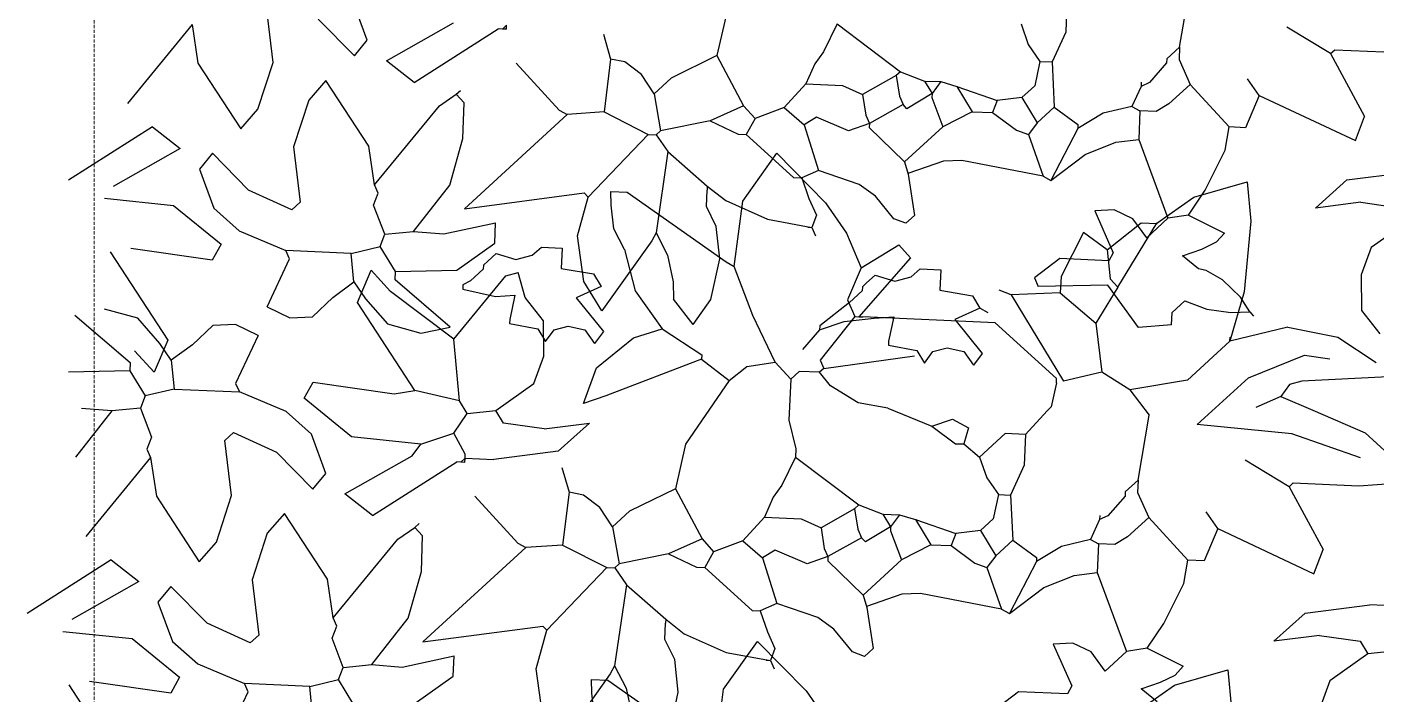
# Model space of a CAD drawing. Header units: inches. Extents: x 2960 to 8891, y 1487 to 4457.
# Drawn here: x 7802.1 to 7907.5, y 3392.8 to 3444.9 of the extents above; entities that cross this region are included whole.
import ezdxf

# ---------------------------------------------------------------- set-up
doc = ezdxf.new("R2010")
doc.units = ezdxf.units.IN
doc.header["$MEASUREMENT"] = 0
doc.linetypes.add('HIDDEN', pattern=[0.375, 0.25, -0.125])
doc.layers.add('A-FLOR-FTPT', color=6, linetype='HIDDEN', lineweight=13)
doc.layers.add('VERDE_siepe', color=96, linetype='Continuous')

msp = doc.modelspace()

# ---------------------------------------------------------------- linework, layer by layer
at = {"layer": 'A-FLOR-FTPT'}
msp.add_line((7807.32, 3318.8), (7807.32, 3544.08), dxfattribs=at)
at = {"layer": 'VERDE_siepe'}
for p, q in [((7892.15, 3443.32), (7893.01, 3448.4)), ((7821.31, 3442.12), (7820.79, 3446.44)), ((7828.67, 3443.86), (7827.54, 3446.92)), ((7883.35, 3446.9), (7883.25, 3444.5)), ((7824.83, 3445.5), (7827.66, 3442.63)), ((7856.79, 3446.14), (7856, 3442.66)), ((7814.98, 3445.1), (7809.92, 3438.92)), ((7814.98, 3445.1), (7815.44, 3442.07)), ((7830.17, 3442.25), (7835.41, 3445.22)), ((7832.33, 3440.56), (7838.91, 3444.75)), ((7839.23, 3444.73), (7838.91, 3444.75)), ((7839.23, 3444.73), (7839.56, 3445.04)), ((7839.54, 3444.72), (7839.23, 3444.73)), ((7839.54, 3444.72), (7839.56, 3445.04)), ((7847.12, 3444.32), (7847.68, 3442.38)), ((7865.38, 3445.13), (7864.32, 3442.94)), ((7865.38, 3445.13), (7870.33, 3441.4)), ((7879.76, 3445.14), (7880.33, 3443.52)), ((7883.25, 3444.5), (7882.19, 3442.16)), ((7903.95, 3442.81), (7900.52, 3444.87)), ((7827.66, 3442.63), (7828.67, 3443.86)), ((7880.33, 3443.52), (7881.23, 3442.2)), ((7892.15, 3443.32), (7891.15, 3442.41)), ((7892.15, 3443.32), (7892.11, 3442.36)), ((7820.13, 3438.48), (7821.31, 3442.12)), ((7832.33, 3440.56), (7830.17, 3442.25)), ((7847.68, 3442.38), (7847.18, 3438.25)), ((7848.81, 3442.16), (7847.68, 3442.38)), ((7850.09, 3441.18), (7848.81, 3442.16)), ((7856, 3442.66), (7852.41, 3440.9)), ((7856, 3442.66), (7858.07, 3438.73)), ((7864.32, 3442.94), (7863.64, 3442.01)), ((7881.23, 3442.2), (7880.83, 3440.3)), ((7881.23, 3442.2), (7882.19, 3442.16)), ((7882.19, 3442.16), (7882.35, 3438.63)), ((7891.15, 3442.41), (7891.13, 3442.09)), ((7892.11, 3442.36), (7892.98, 3440.41)), ((7903.95, 3442.81), (7904.28, 3443.11)), ((7903.95, 3442.81), (7906.61, 3437.9)), ((7904.28, 3443.11), (7909.39, 3442.89)), ((7815.44, 3442.07), (7818.78, 3436.94)), ((7840.31, 3442.06), (7843.67, 3438.4)), ((7851.08, 3439.68), (7850.09, 3441.18)), ((7863.64, 3442.01), (7862.94, 3440.44)), ((7870, 3441.09), (7867.38, 3439.61)), ((7870.33, 3441.4), (7870, 3441.09)), ((7870, 3441.09), (7870.25, 3439.48)), ((7870.33, 3441.4), (7872.22, 3440.67)), ((7891.13, 3442.09), (7889.79, 3440.55)), ((7825.44, 3440.71), (7824.1, 3439.17)), ((7828.79, 3435.58), (7825.44, 3440.71)), ((7852.41, 3440.9), (7851.08, 3439.68)), ((7862.94, 3440.44), (7861.26, 3438.59)), ((7862.94, 3440.44), (7865.81, 3440.31)), ((7865.81, 3440.31), (7867.38, 3439.61)), ((7872.22, 3440.67), (7872.81, 3439.69)), ((7872.22, 3440.67), (7873.49, 3440.62)), ((7873.49, 3440.62), (7872.81, 3439.69)), ((7873.49, 3440.62), (7874.75, 3440.24)), ((7874.75, 3440.24), (7877.9, 3439.15)), ((7874.75, 3440.24), (7875.95, 3438.27)), ((7880.83, 3440.3), (7879.83, 3439.38)), ((7889.14, 3440.25), (7888.43, 3438.69)), ((7889.15, 3440.57), (7889.14, 3440.25)), ((7889.79, 3440.55), (7889.14, 3440.25)), ((7892.98, 3440.41), (7891.31, 3438.88)), ((7892.98, 3440.41), (7896.03, 3437.08)), ((7898.37, 3439.53), (7897.47, 3440.85)), ((7824.1, 3439.17), (7822.91, 3435.53)), ((7834.31, 3438.73), (7835.62, 3439.63)), ((7835.62, 3439.63), (7835.96, 3439.94)), ((7836.23, 3438.96), (7835.62, 3439.63)), ((7836.15, 3436.18), (7836.23, 3438.96)), ((7851.08, 3439.68), (7851.59, 3436.78)), ((7867.38, 3439.61), (7867.62, 3438)), ((7870.25, 3439.48), (7870.54, 3438.83)), ((7872.81, 3439.69), (7870.84, 3438.5)), ((7872.81, 3439.69), (7872.8, 3439.37)), ((7872.8, 3439.37), (7873.66, 3437.09)), ((7877.9, 3439.15), (7877.54, 3438.2)), ((7879.83, 3439.38), (7877.9, 3439.15)), ((7879.83, 3439.38), (7881.02, 3437.41)), ((7898.37, 3439.53), (7897.31, 3437.02)), ((7898.37, 3439.53), (7905.89, 3436.01)), ((7818.78, 3436.94), (7820.13, 3438.48)), ((7829.24, 3432.56), (7834.31, 3438.73)), ((7844.29, 3438.06), (7836.26, 3430.69)), ((7843.67, 3438.4), (7844.29, 3438.06)), ((7847.18, 3438.25), (7844.29, 3438.06)), ((7847.18, 3438.25), (7850.62, 3436.5)), ((7858.07, 3438.73), (7855.46, 3437.57)), ((7858.07, 3438.73), (7858.98, 3437.73)), ((7861.26, 3438.59), (7858.98, 3437.73)), ((7861.26, 3438.59), (7862.8, 3437.25)), ((7867.62, 3438), (7867.92, 3437.34)), ((7870.54, 3438.83), (7867.92, 3437.34)), ((7870.84, 3438.5), (7870.54, 3438.83)), ((7875.95, 3438.27), (7873.66, 3437.09)), ((7875.95, 3438.27), (7877.54, 3438.2)), ((7877.54, 3438.2), (7879.4, 3436.84)), ((7882.35, 3438.63), (7881.02, 3437.41)), ((7882.35, 3438.63), (7884.21, 3437.27)), ((7886.17, 3438.15), (7884.2, 3436.96)), ((7888.43, 3438.69), (7886.17, 3438.15)), ((7888.43, 3438.69), (7889.05, 3438.34)), ((7889.05, 3438.34), (7888.96, 3436.11)), ((7890.33, 3438.29), (7889.05, 3438.34)), ((7891.31, 3438.88), (7890.33, 3438.29)), ((7905.89, 3436.01), (7906.61, 3437.9)), ((7811.89, 3437.09), (7805.32, 3432.91)), ((7811.89, 3437.09), (7814.06, 3435.4)), ((7855.46, 3437.57), (7851.59, 3436.78)), ((7855.46, 3437.57), (7857.65, 3436.51)), ((7858.98, 3437.73), (7858.29, 3436.49)), ((7863.78, 3437.85), (7862.8, 3437.25)), ((7862.8, 3437.25), (7863.92, 3433.68)), ((7866.29, 3436.78), (7863.78, 3437.85)), ((7867.92, 3437.34), (7866.29, 3436.78)), ((7867.92, 3437.34), (7867.9, 3437.03)), ((7867.9, 3437.03), (7870.66, 3434.35)), ((7873.66, 3437.09), (7870.66, 3434.35)), ((7879.4, 3436.84), (7880.34, 3436.48)), ((7881.02, 3437.41), (7880.34, 3436.48)), ((7884.2, 3436.96), (7882.1, 3432.89)), ((7884.21, 3437.27), (7884.2, 3436.96)), ((7895.71, 3435.26), (7896.03, 3437.08)), ((7897.31, 3437.02), (7896.03, 3437.08)), ((7835.11, 3432.54), (7836.15, 3436.18)), ((7850.62, 3436.5), (7845.93, 3431.59)), ((7850.62, 3436.5), (7851.26, 3436.47)), ((7851.59, 3436.78), (7851.26, 3436.47)), ((7851.26, 3436.47), (7852.16, 3435.16)), ((7857.65, 3436.51), (7858.29, 3436.49)), ((7858.29, 3436.49), (7861.98, 3433.13)), ((7880.34, 3436.48), (7881.48, 3433.24)), ((7884.77, 3434.93), (7887.16, 3435.88)), ((7887.16, 3435.88), (7888.96, 3436.11)), ((7888.96, 3436.11), (7891.24, 3429.94)), ((7814.06, 3435.4), (7808.81, 3432.43)), ((7816.57, 3435.03), (7815.55, 3433.79)), ((7819.39, 3432.15), (7816.57, 3435.03)), ((7822.91, 3435.53), (7823.43, 3431.21)), ((7829.24, 3432.56), (7828.79, 3435.58)), ((7852.16, 3435.16), (7851.24, 3428.8)), ((7852.16, 3435.16), (7855.24, 3432.46)), ((7858.02, 3431.29), (7860.68, 3435.02)), ((7860.68, 3435.02), (7864.47, 3431.16)), ((7882.1, 3432.89), (7884.77, 3434.93)), ((7894.16, 3432.13), (7895.71, 3435.26)), ((7815.55, 3433.79), (7816.69, 3430.73)), ((7863.92, 3433.68), (7862.62, 3433.1)), ((7867.11, 3432.59), (7863.92, 3433.68)), ((7870.66, 3434.35), (7870.94, 3433.38)), ((7873.69, 3434.41), (7870.92, 3433.45)), ((7875.14, 3434.47), (7873.69, 3434.41)), ((7881.48, 3433.24), (7875.14, 3434.47)), ((7861.98, 3433.13), (7862.62, 3433.1)), ((7862.62, 3433.1), (7863.19, 3431.48)), ((7870.94, 3433.38), (7871.44, 3430.16)), ((7881.48, 3433.24), (7882.1, 3432.89)), ((7893.26, 3431.6), (7897.42, 3432.8)), ((7897.42, 3432.8), (7897.72, 3429.71)), ((7902.76, 3430.74), (7905.21, 3432.94)), ((7905.21, 3432.94), (7910.26, 3433.58)), ((7822.77, 3430.6), (7819.39, 3432.15)), ((7829.17, 3430.96), (7829.53, 3431.9)), ((7829.53, 3431.9), (7829.24, 3432.56)), ((7832.28, 3428.91), (7835.11, 3432.54)), ((7836.26, 3430.69), (7845.63, 3431.92)), ((7845.1, 3428.57), (7845.93, 3431.59)), ((7845.63, 3431.92), (7845.93, 3431.59)), ((7847.7, 3432.04), (7848.98, 3431.98)), ((7847.73, 3430.97), (7847.7, 3432.04)), ((7848.98, 3431.98), (7856.73, 3426.53)), ((7855.17, 3430.87), (7855.22, 3432.15)), ((7855.24, 3432.46), (7855.22, 3432.15)), ((7855.24, 3432.46), (7856.68, 3431.32)), ((7868.38, 3431.67), (7867.11, 3432.59)), ((7869.83, 3429.91), (7868.38, 3431.67)), ((7890.38, 3429.57), (7893.26, 3431.6)), ((7892.85, 3430.19), (7894.16, 3432.13)), ((7808.13, 3431.51), (7813.54, 3430.95)), ((7813.54, 3430.95), (7817.25, 3427.91)), ((7816.69, 3430.73), (7818.66, 3428.95)), ((7822.77, 3430.6), (7823.43, 3431.21)), ((7830.03, 3428.69), (7829.17, 3430.96)), ((7847.94, 3429.11), (7847.73, 3430.97)), ((7855.94, 3429.3), (7855.17, 3430.87)), ((7856.68, 3431.32), (7859.95, 3429.87)), ((7857.35, 3426.18), (7858.02, 3431.29)), ((7863.19, 3431.48), (7863.77, 3430.18)), ((7864.47, 3431.16), (7866.13, 3428.78)), ((7887.05, 3430.59), (7885.52, 3430.51)), ((7885.52, 3430.51), (7886.97, 3427.25)), ((7888.49, 3429.91), (7887.05, 3430.59)), ((7906.32, 3431.2), (7902.76, 3430.74)), ((7906.32, 3431.2), (7909.5, 3430.74)), ((7834.65, 3428.72), (7838.7, 3429.59)), ((7838.63, 3427.99), (7838.7, 3429.59)), ((7859.95, 3429.87), (7863.41, 3429.23)), ((7863.77, 3430.18), (7863.41, 3429.23)), ((7870.77, 3429.55), (7869.83, 3429.91)), ((7871.44, 3430.16), (7870.77, 3429.55)), ((7886.49, 3427.47), (7889.14, 3429.59)), ((7887.33, 3424.55), (7890.38, 3429.57)), ((7889.58, 3428.41), (7888.49, 3429.91)), ((7889.14, 3429.59), (7890.42, 3429.53)), ((7891.24, 3429.94), (7889.58, 3428.41)), ((7892.85, 3430.19), (7891.24, 3429.94)), ((7892.85, 3430.19), (7895.67, 3428.78)), ((7897.72, 3429.71), (7897.19, 3424.2)), ((7910.09, 3429.75), (7907.13, 3427.65)), ((7818.66, 3428.95), (7822.31, 3427.43)), ((7829.67, 3427.74), (7830.03, 3428.69)), ((7830.03, 3428.69), (7832.28, 3428.91)), ((7832.28, 3428.91), (7834.65, 3428.72)), ((7845.6, 3425), (7845.1, 3428.57)), ((7848.78, 3427.51), (7847.94, 3429.11)), ((7851.24, 3428.8), (7850.9, 3428.18)), ((7851.24, 3428.8), (7852.13, 3427.06)), ((7856.21, 3426.77), (7855.94, 3429.3)), ((7863.09, 3429.25), (7863.41, 3429.23)), ((7863.41, 3429.23), (7863.7, 3428.58)), ((7866.13, 3428.78), (7867.26, 3426.07)), ((7884.64, 3428.83), (7882.89, 3425.39)), ((7886.49, 3427.47), (7884.64, 3428.83)), ((7895.04, 3428.09), (7895.67, 3428.78)), ((7816.55, 3426.66), (7810.2, 3427.58)), ((7817.25, 3427.91), (7816.55, 3426.66)), ((7822.6, 3426.77), (7822.31, 3427.43)), ((7827.41, 3427.2), (7822.31, 3427.43)), ((7827.41, 3427.2), (7829.67, 3427.74)), ((7830.87, 3425.77), (7829.67, 3427.74)), ((7835.66, 3425.88), (7838.63, 3427.99)), ((7841.56, 3427.07), (7842.29, 3427.68)), ((7842.29, 3427.68), (7843.89, 3427.61)), ((7843.89, 3427.61), (7843.82, 3426.02)), ((7850.9, 3428.18), (7847.01, 3422.71)), ((7848.78, 3427.51), (7849.6, 3424.28)), ((7867.26, 3426.07), (7870.21, 3427.86)), ((7870.21, 3427.86), (7871.13, 3426.86)), ((7886.49, 3427.47), (7886.72, 3425.22)), ((7892.39, 3427.01), (7893.9, 3427.52)), ((7893.9, 3427.52), (7895.04, 3428.09)), ((7907.13, 3427.65), (7906.35, 3425.51)), ((7808.59, 3427.33), (7813.08, 3420.42)), ((7820.84, 3423.02), (7822.6, 3426.77)), ((7827.63, 3424.96), (7827.41, 3427.2)), ((7838.09, 3426.59), (7837.75, 3426.28)), ((7838.09, 3426.59), (7838.75, 3427.2)), ((7838.75, 3427.2), (7840.29, 3426.72)), ((7840.29, 3426.72), (7841.56, 3427.07)), ((7852.13, 3427.06), (7852.58, 3424.98)), ((7855.53, 3423.59), (7856.21, 3426.77)), ((7856.73, 3426.53), (7857.35, 3426.18)), ((7871.13, 3426.86), (7867.09, 3422.24)), ((7882.8, 3426.79), (7880.81, 3425.28)), ((7886.62, 3426.62), (7882.8, 3426.79)), ((7886.97, 3427.25), (7886.62, 3426.62)), ((7893.63, 3426), (7892.39, 3427.01)), ((7827.9, 3423.37), (7828.97, 3425.88)), ((7830.49, 3424.22), (7828.97, 3425.88)), ((7830.84, 3425.14), (7830.87, 3425.77)), ((7830.87, 3425.77), (7835.66, 3425.88)), ((7835.44, 3420.49), (7839.49, 3425.43)), ((7837.74, 3425.96), (7836.74, 3425.05)), ((7837.75, 3426.28), (7837.74, 3425.96)), ((7839.49, 3425.43), (7840.47, 3425.7)), ((7841.02, 3423.76), (7840.47, 3425.7)), ((7843.82, 3426.02), (7846.35, 3425.59)), ((7846.35, 3425.59), (7846.95, 3424.6)), ((7858.8, 3422.34), (7857.35, 3426.18)), ((7867.26, 3426.07), (7866.19, 3423.56)), ((7867.69, 3424.89), (7868.36, 3425.5)), ((7868.36, 3425.5), (7869.89, 3425.03)), ((7869.89, 3425.03), (7871.17, 3425.37)), ((7871.17, 3425.37), (7871.89, 3425.99)), ((7871.89, 3425.99), (7873.49, 3425.92)), ((7873.49, 3425.92), (7873.42, 3424.32)), ((7880.81, 3425.28), (7881.1, 3424.62)), ((7882.89, 3425.39), (7882.83, 3424.11)), ((7894.24, 3425.85), (7893.63, 3426)), ((7895.5, 3425.12), (7894.24, 3425.85)), ((7906.35, 3425.51), (7906.38, 3422.74)), ((7825.98, 3423.75), (7827.63, 3424.96)), ((7827.63, 3424.96), (7828.53, 3423.64)), ((7835.44, 3420.49), (7830.49, 3424.22)), ((7835.15, 3421.43), (7830.84, 3425.14)), ((7836.14, 3424.73), (7836.13, 3424.41)), ((7836.13, 3424.41), (7837.42, 3424.12)), ((7836.74, 3425.05), (7836.14, 3424.73)), ((7846.95, 3424.6), (7844.99, 3423.73)), ((7847.01, 3422.71), (7845.6, 3425)), ((7849.6, 3424.28), (7851.71, 3421.31)), ((7852.58, 3424.98), (7852.61, 3423.63)), ((7867.34, 3424.27), (7866.35, 3423.35)), ((7867.36, 3424.58), (7867.34, 3424.27)), ((7867.69, 3424.89), (7867.36, 3424.58)), ((7873.42, 3424.32), (7875.96, 3423.89)), ((7878.99, 3423.96), (7878.05, 3424.32)), ((7886.54, 3424.71), (7881.1, 3424.62)), ((7887.33, 3424.55), (7885.61, 3421.75)), ((7888.95, 3421.41), (7886.54, 3424.71)), ((7886.72, 3425.22), (7887.33, 3424.55)), ((7896.91, 3423.77), (7895.5, 3425.12)), ((7897.19, 3424.2), (7896.09, 3420.34)), ((7824.39, 3422.24), (7825.98, 3423.75)), ((7832.39, 3416.47), (7827.9, 3423.37)), ((7828.53, 3423.64), (7830.24, 3421.68)), ((7837.42, 3424.12), (7838.69, 3423.82)), ((7838.69, 3423.82), (7840.21, 3423.94)), ((7840.21, 3423.94), (7839.81, 3422.04)), ((7842.43, 3421.93), (7841.02, 3423.76)), ((7844.99, 3423.73), (7847.12, 3421.08)), ((7854.13, 3421.65), (7852.61, 3423.63)), ((7854.13, 3421.65), (7855.53, 3423.59)), ((7866.35, 3423.35), (7864.03, 3421.53)), ((7866.19, 3423.56), (7866.77, 3422.26)), ((7875.96, 3423.89), (7876.55, 3422.91)), ((7882.83, 3424.11), (7878.99, 3423.96)), ((7878.99, 3423.96), (7883.07, 3417.22)), ((7882.83, 3424.11), (7885.61, 3421.75)), ((7891.56, 3422.57), (7892.56, 3423.49)), ((7892.56, 3423.49), (7894.29, 3422.83)), ((7897.64, 3422.63), (7896.91, 3423.77)), ((7805.83, 3422.36), (7810.15, 3418.66)), ((7810.75, 3422.12), (7808.14, 3422.84)), ((7812.45, 3420.16), (7810.75, 3422.12)), ((7820.84, 3423.02), (7822.62, 3422.17)), ((7822.62, 3422.17), (7824.39, 3422.24)), ((7860.54, 3418.69), (7858.8, 3422.34)), ((7866.77, 3422.26), (7864.07, 3418.86)), ((7865.94, 3421.88), (7868.29, 3422.12)), ((7866.77, 3422.26), (7867.09, 3422.24)), ((7867.09, 3422.24), (7867.41, 3422.23)), ((7877.74, 3421.78), (7867.41, 3422.23)), ((7868.29, 3422.12), (7869.81, 3422.24)), ((7869.81, 3422.24), (7869.41, 3420.34)), ((7876.55, 3422.91), (7874.6, 3422.03)), ((7877.18, 3422.56), (7876.55, 3422.91)), ((7891.52, 3421.61), (7891.56, 3422.57)), ((7894.29, 3422.83), (7896.15, 3422.57)), ((7896.15, 3422.57), (7897.64, 3422.63)), ((7897.64, 3422.63), (7897.94, 3422.29)), ((7906.38, 3422.74), (7907.79, 3420.9)), ((7816.59, 3421.55), (7815, 3420.05)), ((7818.36, 3421.63), (7816.59, 3421.55)), ((7820.15, 3420.78), (7818.36, 3421.63)), ((7830.24, 3421.68), (7832.85, 3420.95)), ((7832.85, 3420.95), (7835.15, 3421.43)), ((7839.81, 3422.04), (7839.79, 3421.72)), ((7839.79, 3421.72), (7842.01, 3421.3)), ((7842.01, 3421.3), (7842.61, 3420.32)), ((7842.46, 3419.16), (7842.43, 3421.93)), ((7842.61, 3420.32), (7843.27, 3421.22)), ((7843.27, 3421.22), (7844.38, 3421.51)), ((7844.38, 3421.51), (7845.67, 3421.23)), ((7845.67, 3421.23), (7846.44, 3420.15)), ((7847.12, 3421.08), (7846.44, 3420.15)), ((7849.48, 3420.59), (7851.71, 3421.31)), ((7851.71, 3421.31), (7854.81, 3419.26)), ((7864.02, 3421.21), (7862.67, 3419.68)), ((7864.02, 3421.21), (7865.94, 3421.88)), ((7864.03, 3421.53), (7864.02, 3421.21)), ((7874.6, 3422.03), (7876.72, 3419.38)), ((7882.54, 3417.41), (7877.74, 3421.78)), ((7885.61, 3421.75), (7886.08, 3417.9)), ((7891.52, 3421.61), (7888.95, 3421.41)), ((7900.61, 3421.42), (7896.09, 3420.34)), ((7900.61, 3421.42), (7904.52, 3420.65)), ((7813.08, 3420.42), (7812.02, 3417.91)), ((7813.35, 3418.84), (7812.45, 3420.16)), ((7815, 3420.05), (7813.35, 3418.84)), ((7820.15, 3420.78), (7818.38, 3417.02)), ((7835.87, 3415.67), (7835.44, 3420.49)), ((7846.59, 3418.25), (7849.48, 3420.59)), ((7869.41, 3420.34), (7869.4, 3420.02)), ((7869.4, 3420.02), (7871.62, 3419.6)), ((7896.09, 3420.34), (7892.76, 3417.29)), ((7896.09, 3420.34), (7896.11, 3420.66)), ((7904.52, 3420.65), (7907.52, 3418.67)), ((7810.49, 3419.58), (7812.02, 3417.91)), ((7841.68, 3417.02), (7842.46, 3419.16)), ((7854.8, 3418.94), (7847.32, 3416.07)), ((7854.81, 3419.26), (7854.8, 3418.94)), ((7854.8, 3418.94), (7856.96, 3417.25)), ((7864.36, 3418.21), (7871.43, 3419.18)), ((7871.62, 3419.6), (7872.21, 3418.62)), ((7872.21, 3418.62), (7872.88, 3419.52)), ((7872.88, 3419.52), (7873.98, 3419.82)), ((7873.98, 3419.82), (7875.28, 3419.53)), ((7875.28, 3419.53), (7876.04, 3418.45)), ((7876.72, 3419.38), (7876.04, 3418.45)), ((7897.53, 3417.46), (7901.9, 3419.24)), ((7901.9, 3419.24), (7903.9, 3418.95)), ((7810.12, 3418.02), (7805.32, 3417.91)), ((7810.15, 3418.66), (7810.12, 3418.02)), ((7810.12, 3418.02), (7811.31, 3416.05)), ((7813.35, 3418.84), (7813.57, 3416.59)), ((7845.57, 3415.46), (7846.59, 3418.25)), ((7856.96, 3417.25), (7858.33, 3418.36)), ((7858.33, 3418.36), (7860.54, 3418.69)), ((7860.54, 3418.69), (7861.76, 3417.36)), ((7862.43, 3417.97), (7861.76, 3417.36)), ((7864.02, 3417.9), (7862.43, 3417.97)), ((7864.36, 3418.21), (7864.02, 3417.9)), ((7864.87, 3416.84), (7864.02, 3417.9)), ((7864.07, 3418.86), (7864.36, 3418.21)), ((7886.08, 3417.9), (7883.07, 3417.22)), ((7888.25, 3416.52), (7886.08, 3417.9)), ((7818.38, 3417.02), (7818.68, 3416.37)), ((7823.74, 3415.88), (7824.43, 3417.13)), ((7824.43, 3417.13), (7830.78, 3416.22)), ((7838.72, 3414.91), (7841.68, 3417.02)), ((7856.96, 3417.25), (7853.55, 3412.28)), ((7861.76, 3417.36), (7861.62, 3414.17)), ((7867.02, 3415.52), (7864.87, 3416.84)), ((7882.53, 3417.09), (7882.12, 3415.19)), ((7882.53, 3417.09), (7882.54, 3417.41)), ((7892.76, 3417.29), (7888.25, 3416.52)), ((7893.53, 3413.82), (7897.53, 3417.46)), ((7900.74, 3416.94), (7900.06, 3416.01)), ((7901.71, 3417.22), (7900.74, 3416.94)), ((7908.44, 3417.56), (7901.71, 3417.22)), ((7811.31, 3416.05), (7810.95, 3415.11)), ((7813.57, 3416.59), (7811.31, 3416.05)), ((7813.57, 3416.59), (7818.68, 3416.37)), ((7822.32, 3414.85), (7818.68, 3416.37)), ((7827.44, 3412.85), (7823.74, 3415.88)), ((7830.78, 3416.22), (7832.39, 3416.47)), ((7835.87, 3415.67), (7832.39, 3416.47)), ((7847.32, 3416.07), (7845.57, 3415.46)), ((7888.25, 3416.52), (7889.77, 3414.54)), ((7900.06, 3416.01), (7898.1, 3415.14)), ((7900.06, 3416.01), (7902.57, 3414.94)), ((7808.7, 3414.89), (7805.87, 3411.26)), ((7808.7, 3414.89), (7806.33, 3415.08)), ((7810.95, 3415.11), (7808.7, 3414.89)), ((7810.95, 3415.11), (7811.81, 3412.84)), ((7824.3, 3413.07), (7822.32, 3414.85)), ((7835.44, 3413.14), (7836.47, 3414.69)), ((7836.47, 3414.69), (7835.87, 3415.67)), ((7836.47, 3414.69), (7838.72, 3414.91)), ((7839.31, 3413.93), (7838.72, 3414.91)), ((7869.34, 3415.11), (7867.02, 3415.52)), ((7869.34, 3415.11), (7872.79, 3413.68)), ((7881.79, 3414.89), (7880.11, 3413.04)), ((7882.12, 3415.19), (7881.79, 3414.89)), ((7902.57, 3414.94), (7906.65, 3413.17)), ((7842.49, 3413.47), (7839.31, 3413.93)), ((7842.49, 3413.47), (7846.05, 3413.93)), ((7846.05, 3413.93), (7843.6, 3411.73)), ((7861.62, 3414.17), (7862.16, 3411.91)), ((7872.79, 3413.68), (7874.41, 3414.25)), ((7872.79, 3413.68), (7874.65, 3412.32)), ((7874.41, 3414.25), (7875.66, 3413.56)), ((7888.91, 3409.46), (7889.77, 3414.54)), ((7900.92, 3413.09), (7893.53, 3413.82)), ((7811.81, 3412.84), (7811.45, 3411.89)), ((7818.22, 3413.19), (7817.55, 3412.58)), ((7818.07, 3408.27), (7817.55, 3412.58)), ((7818.22, 3413.19), (7821.59, 3411.65)), ((7825.43, 3410), (7824.3, 3413.07)), ((7832.85, 3412.29), (7827.44, 3412.85)), ((7832.85, 3412.29), (7835.44, 3413.14)), ((7836.33, 3411.5), (7835.44, 3413.14)), ((7875.66, 3413.56), (7875.29, 3412.3)), ((7878.52, 3413.11), (7876.52, 3411.28)), ((7880.11, 3413.04), (7878.52, 3413.11)), ((7880.11, 3413.04), (7880.01, 3410.65)), ((7906.3, 3411.22), (7900.92, 3413.09)), ((7906.65, 3413.17), (7908.49, 3411.49)), ((7811.45, 3411.89), (7811.74, 3411.24)), ((7821.59, 3411.65), (7824.42, 3408.77)), ((7832.17, 3411.36), (7832.85, 3412.29)), ((7843.6, 3411.73), (7838.55, 3411.08)), ((7853.55, 3412.28), (7852.76, 3408.8)), ((7862.16, 3411.91), (7862.14, 3411.27)), ((7874.65, 3412.32), (7875.29, 3412.3)), ((7875.29, 3412.3), (7876.52, 3411.28)), ((7811.74, 3411.24), (7806.68, 3405.07)), ((7811.74, 3411.24), (7812.2, 3408.21)), ((7826.93, 3408.39), (7832.17, 3411.36)), ((7829.09, 3406.7), (7835.66, 3410.89)), ((7835.98, 3410.88), (7835.66, 3410.89)), ((7835.98, 3410.88), (7836.32, 3411.18)), ((7836.3, 3410.86), (7835.98, 3410.88)), ((7836.3, 3410.86), (7836.32, 3411.18)), ((7836.32, 3411.18), (7836.33, 3411.5)), ((7836.32, 3411.18), (7838.55, 3411.08)), ((7862.14, 3411.27), (7861.08, 3409.08)), ((7862.14, 3411.27), (7867.09, 3407.54)), ((7876.52, 3411.28), (7877.09, 3409.66)), ((7880.01, 3410.65), (7878.95, 3408.3)), ((7900.71, 3408.95), (7897.28, 3411.02)), ((7824.42, 3408.77), (7825.43, 3410)), ((7843.88, 3410.47), (7844.44, 3408.53)), ((7877.09, 3409.66), (7877.99, 3408.34)), ((7888.91, 3409.46), (7887.91, 3408.55)), ((7888.91, 3409.46), (7888.86, 3408.51)), ((7829.09, 3406.7), (7826.93, 3408.39)), ((7844.44, 3408.53), (7843.94, 3404.39)), ((7845.57, 3408.31), (7844.44, 3408.53)), ((7852.76, 3408.8), (7849.17, 3407.04)), ((7852.76, 3408.8), (7854.83, 3404.88)), ((7861.08, 3409.08), (7860.4, 3408.15)), ((7887.91, 3408.55), (7887.89, 3408.23)), ((7888.86, 3408.51), (7889.74, 3406.55)), ((7900.71, 3408.95), (7901.04, 3409.25)), ((7900.71, 3408.95), (7903.37, 3404.04)), ((7901.04, 3409.25), (7906.15, 3409.03)), ((7906.15, 3409.03), (7909.03, 3409.23)), ((7812.2, 3408.21), (7815.54, 3403.08)), ((7816.89, 3404.62), (7818.07, 3408.27)), ((7837.07, 3408.21), (7840.43, 3404.55)), ((7846.85, 3407.33), (7845.57, 3408.31)), ((7847.84, 3405.82), (7846.85, 3407.33)), ((7860.4, 3408.15), (7859.7, 3406.58)), ((7867.09, 3407.54), (7866.75, 3407.23)), ((7867.09, 3407.54), (7868.97, 3406.82)), ((7877.99, 3408.34), (7877.59, 3406.44)), ((7877.99, 3408.34), (7878.95, 3408.3)), ((7878.95, 3408.3), (7879.11, 3404.78)), ((7887.89, 3408.23), (7886.55, 3406.69)), ((7822.2, 3406.86), (7820.86, 3405.32)), ((7825.55, 3401.73), (7822.2, 3406.86)), ((7849.17, 3407.04), (7847.84, 3405.82)), ((7859.7, 3406.58), (7858.02, 3404.74)), ((7859.7, 3406.58), (7862.57, 3406.46)), ((7862.57, 3406.46), (7864.13, 3405.75)), ((7866.75, 3407.23), (7864.13, 3405.75)), ((7866.75, 3407.23), (7867.01, 3405.63)), ((7868.97, 3406.82), (7869.57, 3405.83)), ((7868.97, 3406.82), (7870.25, 3406.76)), ((7870.25, 3406.76), (7869.57, 3405.83)), ((7870.25, 3406.76), (7871.51, 3406.39)), ((7871.51, 3406.39), (7874.66, 3405.29)), ((7871.51, 3406.39), (7872.71, 3404.42)), ((7877.59, 3406.44), (7876.59, 3405.53)), ((7885.9, 3406.4), (7885.19, 3404.83)), ((7885.91, 3406.72), (7885.9, 3406.4)), ((7886.55, 3406.69), (7885.9, 3406.4)), ((7889.74, 3406.55), (7888.07, 3405.03)), ((7889.74, 3406.55), (7892.79, 3403.22)), ((7895.13, 3405.68), (7894.23, 3406.99)), ((7820.86, 3405.32), (7819.67, 3401.68)), ((7831.07, 3404.87), (7832.38, 3405.77)), ((7832.38, 3405.77), (7832.72, 3406.08)), ((7832.99, 3405.11), (7832.38, 3405.77)), ((7847.84, 3405.82), (7848.35, 3402.92)), ((7864.13, 3405.75), (7864.38, 3404.14)), ((7867.01, 3405.63), (7867.3, 3404.97)), ((7869.57, 3405.83), (7867.6, 3404.64)), ((7869.57, 3405.83), (7869.56, 3405.51)), ((7869.56, 3405.51), (7870.42, 3403.24)), ((7874.66, 3405.29), (7874.3, 3404.35)), ((7876.59, 3405.53), (7874.66, 3405.29)), ((7876.59, 3405.53), (7877.78, 3403.56)), ((7895.13, 3405.68), (7894.06, 3403.17)), ((7895.13, 3405.68), (7902.65, 3402.15)), ((7815.54, 3403.08), (7816.89, 3404.62)), ((7826, 3398.7), (7831.07, 3404.87)), ((7832.91, 3402.33), (7832.99, 3405.11)), ((7841.05, 3404.2), (7833.02, 3396.83)), ((7840.43, 3404.55), (7841.05, 3404.2)), ((7843.94, 3404.39), (7841.05, 3404.2)), ((7843.94, 3404.39), (7847.38, 3402.65)), ((7854.83, 3404.88), (7852.22, 3403.71)), ((7854.83, 3404.88), (7855.74, 3403.88)), ((7858.02, 3404.74), (7855.74, 3403.88)), ((7858.02, 3404.74), (7859.56, 3403.39)), ((7867.3, 3404.97), (7864.67, 3403.49)), ((7867.6, 3404.64), (7867.3, 3404.97)), ((7872.71, 3404.42), (7870.42, 3403.24)), ((7872.71, 3404.42), (7874.3, 3404.35)), ((7874.3, 3404.35), (7876.16, 3402.99)), ((7879.11, 3404.78), (7877.78, 3403.56)), ((7879.11, 3404.78), (7880.97, 3403.42)), ((7882.93, 3404.29), (7880.96, 3403.1)), ((7885.19, 3404.83), (7882.93, 3404.29)), ((7885.19, 3404.83), (7885.81, 3404.49)), ((7885.81, 3404.49), (7885.71, 3402.25)), ((7887.09, 3404.43), (7885.81, 3404.49)), ((7888.07, 3405.03), (7887.09, 3404.43)), ((7808.65, 3403.24), (7802.08, 3399.05)), ((7808.65, 3403.24), (7810.82, 3401.55)), ((7852.22, 3403.71), (7848.35, 3402.92)), ((7852.22, 3403.71), (7854.41, 3402.66)), ((7855.74, 3403.88), (7855.05, 3402.63)), ((7860.54, 3403.99), (7859.56, 3403.39)), ((7859.56, 3403.39), (7860.68, 3399.83)), ((7863.05, 3402.92), (7860.54, 3403.99)), ((7864.67, 3403.49), (7863.05, 3402.92)), ((7864.38, 3404.14), (7864.67, 3403.49)), ((7864.67, 3403.49), (7864.66, 3403.17)), ((7864.66, 3403.17), (7867.42, 3400.49)), ((7870.42, 3403.24), (7867.42, 3400.49)), ((7877.78, 3403.56), (7877.1, 3402.63)), ((7880.96, 3403.1), (7878.86, 3399.04)), ((7880.97, 3403.42), (7880.96, 3403.1)), ((7892.47, 3401.4), (7892.79, 3403.22)), ((7894.06, 3403.17), (7892.79, 3403.22)), ((7902.65, 3402.15), (7903.37, 3404.04)), ((7831.87, 3398.68), (7832.91, 3402.33)), ((7847.38, 3402.65), (7842.69, 3397.74)), ((7847.38, 3402.65), (7848.02, 3402.62)), ((7848.35, 3402.92), (7848.02, 3402.62)), ((7848.02, 3402.62), (7848.92, 3401.3)), ((7854.41, 3402.66), (7855.05, 3402.63)), ((7855.05, 3402.63), (7858.74, 3399.27)), ((7876.16, 3402.99), (7877.1, 3402.63)), ((7877.1, 3402.63), (7878.24, 3399.38)), ((7883.92, 3402.02), (7885.71, 3402.25)), ((7885.71, 3402.25), (7888, 3396.08)), ((7810.82, 3401.55), (7805.57, 3398.58)), ((7813.32, 3401.17), (7812.31, 3399.94)), ((7816.15, 3398.29), (7813.32, 3401.17)), ((7819.67, 3401.68), (7820.19, 3397.36)), ((7826, 3398.7), (7825.55, 3401.73)), ((7848.92, 3401.3), (7848, 3394.95)), ((7848.92, 3401.3), (7852, 3398.61)), ((7878.86, 3399.04), (7881.53, 3401.08)), ((7881.53, 3401.08), (7883.92, 3402.02)), ((7890.92, 3398.27), (7892.47, 3401.4)), ((7812.31, 3399.94), (7813.45, 3396.87)), ((7867.42, 3400.49), (7867.7, 3399.52)), ((7870.45, 3400.56), (7867.68, 3399.59)), ((7871.9, 3400.62), (7870.45, 3400.56)), ((7878.24, 3399.38), (7871.9, 3400.62)), ((7858.74, 3399.27), (7859.38, 3399.25)), ((7860.68, 3399.83), (7859.38, 3399.25)), ((7859.38, 3399.25), (7859.94, 3397.62)), ((7863.87, 3398.73), (7860.68, 3399.83)), ((7867.7, 3399.52), (7868.2, 3396.3)), ((7878.24, 3399.38), (7878.86, 3399.04)), ((7899.52, 3396.88), (7901.97, 3399.08)), ((7901.97, 3399.08), (7907.02, 3399.73)), ((7909.25, 3399.63), (7907.02, 3399.73)), ((7819.52, 3396.75), (7816.15, 3398.29)), ((7825.93, 3397.11), (7826.29, 3398.05)), ((7826.29, 3398.05), (7826, 3398.7)), ((7829.04, 3395.05), (7831.87, 3398.68)), ((7833.02, 3396.83), (7842.38, 3398.07)), ((7842.38, 3398.07), (7842.69, 3397.74)), ((7851.93, 3397.01), (7851.98, 3398.29)), ((7852, 3398.61), (7851.98, 3398.29)), ((7852, 3398.61), (7853.44, 3397.47)), ((7865.14, 3397.82), (7863.87, 3398.73)), ((7889.61, 3396.33), (7890.92, 3398.27)), ((7804.89, 3397.65), (7810.3, 3397.09)), ((7810.3, 3397.09), (7814, 3394.06)), ((7813.45, 3396.87), (7815.42, 3395.1)), ((7819.52, 3396.75), (7820.19, 3397.36)), ((7826.79, 3394.83), (7825.93, 3397.11)), ((7841.86, 3394.71), (7842.69, 3397.74)), ((7852.7, 3395.44), (7851.93, 3397.01)), ((7853.44, 3397.47), (7856.71, 3396.01)), ((7856.51, 3393.13), (7859.17, 3396.86)), ((7859.17, 3396.86), (7862.97, 3393.01)), ((7859.94, 3397.62), (7860.53, 3396.32)), ((7866.59, 3396.06), (7865.14, 3397.82)), ((7903.08, 3397.34), (7899.52, 3396.88)), ((7903.08, 3397.34), (7906.26, 3396.88)), ((7906.26, 3396.88), (7906.85, 3395.9)), ((7831.41, 3394.86), (7835.46, 3395.73)), ((7835.39, 3394.14), (7835.46, 3395.73)), ((7856.71, 3396.01), (7860.17, 3395.38)), ((7860.53, 3396.32), (7860.17, 3395.38)), ((7867.53, 3395.69), (7866.59, 3396.06)), ((7868.2, 3396.3), (7867.53, 3395.69)), ((7883.81, 3396.74), (7882.27, 3396.65)), ((7882.27, 3396.65), (7883.73, 3393.39)), ((7885.25, 3396.06), (7883.81, 3396.74)), ((7886.34, 3394.55), (7885.25, 3396.06)), ((7888, 3396.08), (7886.34, 3394.55)), ((7889.61, 3396.33), (7888, 3396.08)), ((7889.61, 3396.33), (7892.43, 3394.93)), ((7906.85, 3395.9), (7903.88, 3393.79)), ((7909.1, 3396.12), (7906.85, 3395.9)), ((7815.42, 3395.1), (7819.07, 3393.57)), ((7826.43, 3393.89), (7826.79, 3394.83)), ((7826.79, 3394.83), (7829.04, 3395.05)), ((7829.04, 3395.05), (7831.41, 3394.86)), ((7842.36, 3391.14), (7841.86, 3394.71)), ((7848, 3394.95), (7847.65, 3394.32)), ((7848, 3394.95), (7848.89, 3393.2)), ((7852.97, 3392.91), (7852.7, 3395.44)), ((7859.85, 3395.39), (7860.17, 3395.38)), ((7860.17, 3395.38), (7860.46, 3394.72)), ((7891.8, 3394.23), (7892.43, 3394.93)), ((7813.31, 3392.81), (7806.96, 3393.72)), ((7814, 3394.06), (7813.31, 3392.81)), ((7824.17, 3393.35), (7826.43, 3393.89)), ((7827.62, 3391.92), (7826.43, 3393.89)), ((7832.42, 3392.03), (7835.39, 3394.14)), ((7847.65, 3394.32), (7843.76, 3388.85)), ((7846.2, 3393.88), (7847.47, 3393.83)), ((7846.23, 3392.81), (7846.2, 3393.88)), ((7847.47, 3393.83), (7855.23, 3388.38)), ((7889.15, 3393.15), (7890.66, 3393.67)), ((7890.66, 3393.67), (7891.8, 3394.23)), ((7891.75, 3393.44), (7895.91, 3394.65)), ((7895.91, 3394.65), (7896.22, 3391.56)), ((7903.88, 3393.79), (7903.11, 3391.65)), ((7805.35, 3393.48), (7809.84, 3386.57)), ((7817.6, 3389.16), (7819.36, 3392.92)), ((7819.36, 3392.92), (7819.07, 3393.57)), ((7824.17, 3393.35), (7819.07, 3393.57)), ((7824.39, 3391.1), (7824.17, 3393.35)), ((7846.44, 3390.96), (7846.23, 3392.81)), ((7848.89, 3393.2), (7849.34, 3391.13)), ((7852.29, 3389.74), (7852.97, 3392.91)), ((7855.85, 3388.03), (7856.51, 3393.13)), ((7862.97, 3393.01), (7864.62, 3390.63)), ((7879.56, 3392.93), (7877.57, 3391.42)), ((7883.38, 3392.77), (7879.56, 3392.93)), ((7883.73, 3393.39), (7883.38, 3392.77)), ((7888.87, 3391.42), (7891.75, 3393.44)), ((7890.39, 3392.14), (7889.15, 3393.15))]:
    msp.add_line(p, q, dxfattribs=at)
msp.add_arc((7877.74, 3421.78), 0.0000399, 47.3475, 87.1505, dxfattribs=at)

doc.saveas('drawing.dxf')
